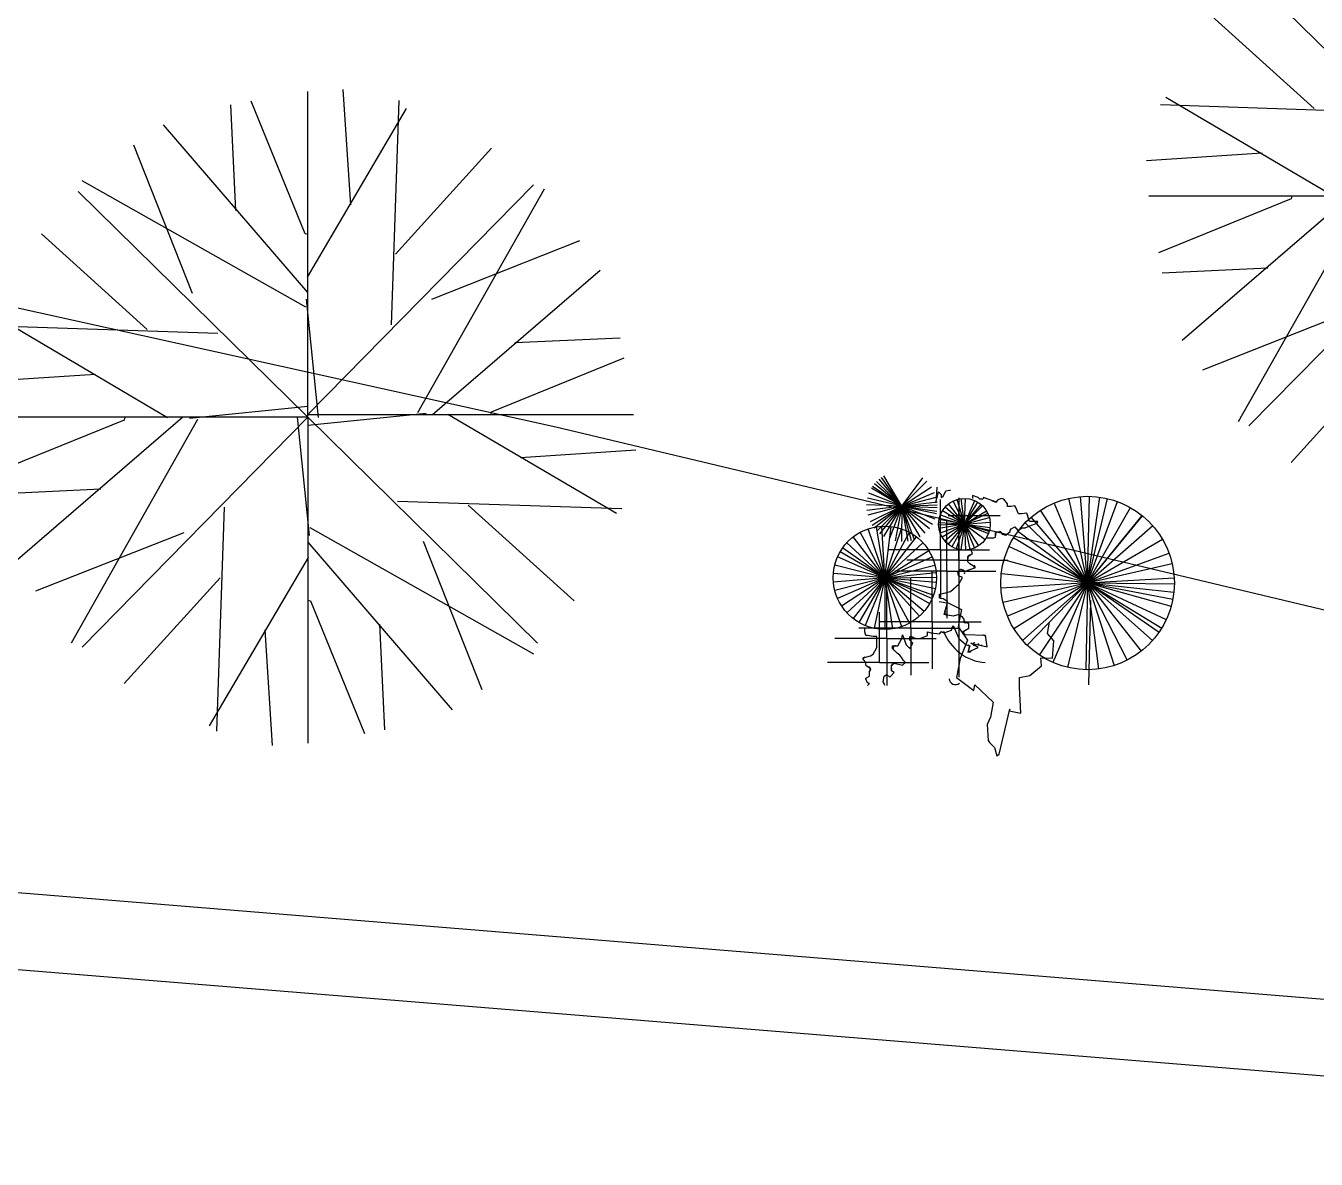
# Model space of a CAD drawing. Header units: millimetres. Extents: x 387 to 811, y 539 to 827.
# Drawn here: x 623.33 to 630, y 738.16 to 744.02 of the extents above; entities that cross this region are included whole.
import ezdxf

# ---------------------------------------------------------------- set-up
doc = ezdxf.new("R2010")
doc.units = ezdxf.units.MM
for name, color, linetype in [('cuvas de nível', 51, 'Continuous'), ('MOBILIARIO', 3, 'Continuous'), ('vegetação', 112, 'Continuous')]:
    doc.layers.add(name, color=color, linetype=linetype)

# ---------------------------------------------------------------- blocks, each defined once
blk = doc.blocks.new('T2', base_point=(179.76, 122.92))
for p, q in [((179.76, 122.92), (179.76, 182.32)), ((187.6, 161.67), (186.23, 182.74)), ((166.66, 160.66), (165.76, 179.9)), ((179.27, 156.4), (169.42, 180.59)), ((179.68, 148.48), (197.76, 179.21)), ((179.77, 145.68), (153.43, 176.25)), ((158.72, 145.53), (148.04, 172.54)), ((179.38, 143.01), (138.6, 166.06)), ((137.87, 164.08), (179.76, 122.92)), ((150.5, 138.92), (131.2, 156.4)), ((179.76, 156.27), (179.27, 156.4)), ((181.73, 122.9), (179.52, 144.47)), ((163.39, 138.18), (122.51, 139.57))]:
    blk.add_line(p, q)
blk = doc.blocks.new('AHUA1PL2')
for p, q in [((0, 0), (0, 1.6829)), ((0.2221, 1.0978), (0.1833, 1.6947)), ((-0.3713, 1.0693), (-0.3968, 1.6144)), ((-0.0139, 0.9484), (-0.2932, 1.634)), ((-0.0024, 0.7242), (0.5099, 1.5949)), ((0.0003, 0.6449), (-0.7461, 1.511)), ((-0.5963, 0.6406), (-0.8989, 1.4057)), ((-0.0108, 0.5691), (-1.1663, 1.2222)), ((-1.187, 1.1662), (0, 0)), ((-0.8293, 0.4533), (-1.376, 0.9485)), ((-0.0001, 0.9449), (-0.0139, 0.9484)), ((0.0558, -0.0005), (-0.007, 0.6104)), ((-0.464, 0.4323), (-1.6222, 0.4717))]:
    blk.add_line(p, q)
at = {"xscale": 0.02833333322, "yscale": 0.02833333322, "zscale": 0.02833333322}
for p, rotation in [((0, 0.0148), 269.9999999999999), ((0, 0), 89.99999999999999), ((0, 0), 180)]:
    blk.add_blockref('T2', p, dxfattribs=dict(at, rotation=rotation))

msp = doc.modelspace()

# ---------------------------------------------------------------- linework, layer by layer
at = {"layer": 'cuvas de nível'}
msp.add_polyline3d([(613.188, 744.9977, 81.9656), (618.4282, 743.6334, 81.9656), (626.0682, 741.9434, 81.9656), (633.6682, 740.1334, 81.9656), (635.3145, 739.1061, 81.9656)], dxfattribs=at)
at = {"layer": 'MOBILIARIO'}
for p, q in [((612.9336, 740.3858, 31.9656), (635.3145, 738.5545, 31.9656)), ((612.5127, 740.0189, 31.9656), (635.3151, 738.16, -1.4466))]:
    msp.add_line(p, q, dxfattribs=at)
at = {"layer": 'vegetação'}
for p, q in [((627.8562, 741.534, 31.9656), (627.7251, 741.6615, 31.9656)), ((627.8562, 741.534, 31.9656), (627.738, 741.6736, 31.9656)), ((627.8562, 741.534, 31.9656), (627.7499, 741.6829, 31.9656)), ((627.8562, 741.534, 31.9656), (627.7626, 741.6912, 31.9656)), ((627.8562, 741.534, 31.9656), (627.9649, 741.6811, 31.9656)), ((627.8562, 741.534, 31.9656), (627.9855, 741.6634, 31.9656)), ((627.8562, 741.534, 31.9656), (627.6858, 741.6005, 31.9656)), ((627.8562, 741.534, 31.9656), (627.6991, 741.6277, 31.9656)), ((627.8562, 741.534, 31.9656), (627.7044, 741.6361, 31.9656)), ((627.8562, 741.534, 31.9656), (627.7142, 741.6493, 31.9656)), ((627.8562, 741.534, 31.9656), (628.0097, 741.6335, 31.9656)), ((627.8562, 741.534, 31.9656), (628.0097, 741.6335, 31.9656)), ((627.8562, 741.534, 31.9656), (628.025, 741.6045, 31.9656)), ((627.8562, 741.534, 31.9656), (627.6734, 741.5416, 31.9656)), ((627.8562, 741.534, 31.9656), (627.6747, 741.511, 31.9656)), ((627.8562, 741.534, 31.9656), (627.6782, 741.5762, 31.9656)), ((627.8562, 741.534, 31.9656), (627.6795, 741.4869, 31.9656)), ((627.8562, 741.534, 31.9656), (627.6919, 741.4537, 31.9656)), ((627.8562, 741.534, 31.9656), (627.7027, 741.4346, 31.9656)), ((627.8562, 741.534, 31.9656), (627.7122, 741.4212, 31.9656)), ((627.8562, 741.534, 31.9656), (627.7268, 741.4047, 31.9656)), ((627.8562, 741.534, 31.9656), (627.7409, 741.392, 31.9656)), ((627.8562, 741.534, 31.9656), (627.761, 741.3778, 31.9656)), ((627.8562, 741.534, 31.9656), (627.7905, 741.3634, 31.9656)), ((627.8562, 741.534, 31.9656), (627.822, 741.3544, 31.9656)), ((627.8562, 741.534, 31.9656), (627.8546, 741.3511, 31.9656)), ((627.8562, 741.534, 31.9656), (628.0329, 741.5812, 31.9656)), ((627.8562, 741.534, 31.9656), (628.0377, 741.5567, 31.9656)), ((627.8562, 741.534, 31.9656), (628.039, 741.5407, 31.9656)), ((627.8562, 741.534, 31.9656), (627.9753, 741.3953, 31.9656)), ((627.8562, 741.534, 31.9656), (627.9486, 741.3762, 31.9656)), ((627.8562, 741.534, 31.9656), (628.0269, 741.4683, 31.9656)), ((627.8562, 741.534, 31.9656), (628.0133, 741.4404, 31.9656)), ((627.8562, 741.534, 31.9656), (627.9982, 741.4188, 31.9656)), ((627.8562, 741.534, 31.9656), (627.9982, 741.4188, 31.9656)), ((627.8562, 741.534, 31.9656), (628.0372, 741.5079, 31.9656)), ((627.8562, 741.534, 31.9656), (628.0389, 741.5265, 31.9656)), ((627.8562, 741.534, 31.9656), (628.0352, 741.4965, 31.9656)), ((627.8562, 741.534, 31.9656), (627.8873, 741.3538, 31.9656)), ((627.8562, 741.534, 31.9656), (627.9033, 741.3573, 31.9656)), ((627.8562, 741.534, 31.9656), (627.919, 741.3623, 31.9656)), ((628.0546, 741.3079, 31.9656), (628.0546, 741.5681, 31.9656)), ((628.1791, 741.441, 31.9656), (628.0793, 741.5296, 31.9656)), ((628.1791, 741.441, 31.9656), (628.0967, 741.546, 31.9656)), ((628.1791, 741.441, 31.9656), (628.1204, 741.5609, 31.9656)), ((628.1791, 741.441, 31.9656), (628.141, 741.5689, 31.9656)), ((628.1495, 741.5767, 31.9656), (628.1495, 740.6509, 31.9656)), ((628.1791, 741.441, 31.9656), (628.1626, 741.5734, 31.9656)), ((628.1791, 741.441, 31.9656), (628.1846, 741.5743, 31.9656)), ((628.1791, 741.441, 31.9656), (628.2326, 741.5632, 31.9656)), ((628.1791, 741.441, 31.9656), (628.2474, 741.5556, 31.9656)), ((628.1791, 741.441, 31.9656), (628.2653, 741.5428, 31.9656)), ((628.1791, 741.441, 31.9656), (628.2721, 741.5366, 31.9656)), ((628.8154, 741.1372, 31.9656), (628.6425, 741.5507, 31.9656)), ((628.8154, 741.1372, 31.9656), (628.7191, 741.5749, 31.9656)), ((628.8154, 741.1372, 31.9656), (628.7787, 741.5839, 31.9656)), ((628.8154, 741.1372, 31.9656), (628.8252, 741.5853, 31.9656)), ((628.8154, 741.1372, 31.9656), (628.879, 741.5809, 31.9656)), ((628.8154, 741.1372, 31.9656), (628.9186, 741.5734, 31.9656)), ((628.8154, 741.1372, 31.9656), (628.9701, 741.5579, 31.9656)), ((628.8154, 741.1372, 31.9656), (629.0373, 741.5267, 31.9656)), ((628.1791, 741.441, 31.9656), (628.0479, 741.4659, 31.9656)), ((628.1791, 741.441, 31.9656), (628.0545, 741.4889, 31.9656)), ((628.1791, 741.441, 31.9656), (628.0651, 741.5104, 31.9656)), ((628.0879, 741.1984, 31.9656), (628.0879, 741.4586, 31.9656)), ((628.3638, 741.4841, 31.9656), (628.0954, 741.4841, 31.9656)), ((628.1497, 741.2556, 31.9656), (628.1497, 741.5157, 31.9656)), ((628.1791, 741.441, 31.9656), (628.2937, 741.5093, 31.9656)), ((628.1791, 741.441, 31.9656), (628.2998, 741.4978, 31.9656)), ((628.1791, 741.441, 31.9656), (628.308, 741.4754, 31.9656)), ((628.1791, 741.441, 31.9656), (628.308, 741.4754, 31.9656)), ((628.8154, 741.1372, 31.9656), (628.5232, 741.477, 31.9656)), ((628.8154, 741.1372, 31.9656), (628.5714, 741.5132, 31.9656)), ((628.8154, 741.1372, 31.9656), (629.0976, 741.4854, 31.9656)), ((628.8154, 741.1372, 31.9656), (629.0983, 741.4848, 31.9656)), ((627.7679, 741.1643, 31.9656), (627.6408, 741.3991, 31.9656)), ((627.7679, 741.1643, 31.9656), (627.6812, 741.4168, 31.9656)), ((627.7679, 741.1643, 31.9656), (627.724, 741.4276, 31.9656)), ((627.7679, 741.1643, 31.9656), (627.7522, 741.4308, 31.9656)), ((627.7679, 741.1643, 31.9656), (627.8, 741.4293, 31.9656)), ((627.7679, 741.1643, 31.9656), (627.8546, 741.4168, 31.9656)), ((627.7679, 741.1643, 31.9656), (627.8949, 741.3991, 31.9656)), ((628.1791, 741.441, 31.9656), (628.0457, 741.4354, 31.9656)), ((628.1791, 741.441, 31.9656), (628.0458, 741.4481, 31.9656)), ((628.1791, 741.441, 31.9656), (628.0475, 741.4182, 31.9656)), ((628.1791, 741.441, 31.9656), (628.0537, 741.3951, 31.9656)), ((628.1791, 741.441, 31.9656), (628.0639, 741.3735, 31.9656)), ((628.1791, 741.441, 31.9656), (628.0778, 741.354, 31.9656)), ((628.1791, 741.441, 31.9656), (628.095, 741.3373, 31.9656)), ((628.1791, 741.441, 31.9656), (628.095, 741.3373, 31.9656)), ((628.1791, 741.441, 31.9656), (628.1148, 741.324, 31.9656)), ((628.1791, 741.441, 31.9656), (628.1367, 741.3144, 31.9656)), ((628.1791, 741.441, 31.9656), (628.16, 741.3089, 31.9656)), ((628.1791, 741.441, 31.9656), (628.3121, 741.4518, 31.9656)), ((628.1791, 741.441, 31.9656), (628.3115, 741.4244, 31.9656)), ((628.1791, 741.441, 31.9656), (628.3036, 741.393, 31.9656)), ((628.1791, 741.441, 31.9656), (628.3074, 741.4044, 31.9656)), ((628.1791, 741.441, 31.9656), (628.1839, 741.3076, 31.9656)), ((628.1791, 741.441, 31.9656), (628.2077, 741.3106, 31.9656)), ((628.1791, 741.441, 31.9656), (628.2864, 741.3616, 31.9656)), ((628.1791, 741.441, 31.9656), (628.2516, 741.3289, 31.9656)), ((628.1791, 741.441, 31.9656), (628.2305, 741.3178, 31.9656)), ((628.1791, 741.441, 31.9656), (628.2516, 741.3289, 31.9656)), ((628.8154, 741.1372, 31.9656), (628.4549, 741.4035, 31.9656)), ((628.8154, 741.1372, 31.9656), (628.4923, 741.4479, 31.9656)), ((628.8154, 741.1372, 31.9656), (629.1517, 741.4335, 31.9656)), ((627.7679, 741.1643, 31.9656), (627.5715, 741.3451, 31.9656)), ((627.7679, 741.1643, 31.9656), (627.6039, 741.375, 31.9656)), ((627.7679, 741.1643, 31.9656), (627.9318, 741.375, 31.9656)), ((627.7679, 741.1643, 31.9656), (627.9643, 741.3451, 31.9656)), ((628.8154, 741.1372, 31.9656), (628.409, 741.3261, 31.9656)), ((628.8154, 741.1372, 31.9656), (628.4325, 741.3701, 31.9656)), ((628.8154, 741.1372, 31.9656), (629.202, 741.3641, 31.9656)), ((627.7679, 741.1643, 31.9656), (627.5234, 741.2716, 31.9656)), ((627.7679, 741.1643, 31.9656), (627.5369, 741.298, 31.9656)), ((627.7679, 741.1643, 31.9656), (627.5498, 741.3182, 31.9656)), ((627.7679, 741.1643, 31.9656), (627.9951, 741.3044, 31.9656)), ((627.7679, 741.1643, 31.9656), (628.0123, 741.2716, 31.9656)), ((628.0546, 741.3079, 31.9656), (627.7862, 741.3079, 31.9656)), ((628.1497, 741.2556, 31.9656), (627.8813, 741.2556, 31.9656)), ((628.0546, 741.3079, 31.9656), (628.0546, 741.0653, 31.9656)), ((628.0546, 741.3079, 31.9656), (628.3084, 741.3079, 31.9656)), ((628.1497, 741.2556, 31.9656), (628.4036, 741.2556, 31.9656)), ((628.1497, 741.2556, 31.9656), (628.1497, 741.0129, 31.9656)), ((628.8154, 741.1372, 31.9656), (628.3834, 741.2566, 31.9656)), ((628.8154, 741.1372, 31.9656), (629.2363, 741.2914, 31.9656)), ((627.7679, 741.1643, 31.9656), (627.5019, 741.1864, 31.9656)), ((627.7679, 741.1643, 31.9656), (627.5091, 741.2299, 31.9656)), ((627.7679, 741.1643, 31.9656), (628.0267, 741.2299, 31.9656)), ((627.7679, 741.1643, 31.9656), (628.0334, 741.192, 31.9656)), ((628.0879, 741.1984, 31.9656), (627.8195, 741.1984, 31.9656)), ((628.0118, 740.9365, 31.9656), (628.0118, 741.1966, 31.9656)), ((628.0879, 741.1984, 31.9656), (628.3417, 741.1984, 31.9656)), ((628.0879, 741.1984, 31.9656), (628.0879, 740.9558, 31.9656)), ((628.8154, 741.1372, 31.9656), (629.2522, 741.2378, 31.9656)), ((627.7679, 741.1643, 31.9656), (627.5019, 741.1423, 31.9656)), ((627.7679, 741.1643, 31.9656), (627.5091, 741.0988, 31.9656)), ((627.7679, 741.1643, 31.9656), (627.5234, 741.0571, 31.9656)), ((627.7679, 741.1643, 31.9656), (627.5444, 741.0183, 31.9656)), ((627.7679, 741.1643, 31.9656), (627.5715, 740.9836, 31.9656)), ((627.7679, 741.1643, 31.9656), (627.6039, 740.9537, 31.9656)), ((627.7679, 741.1643, 31.9656), (627.6342, 740.9333, 31.9656)), ((627.7679, 741.1643, 31.9656), (627.6664, 740.9175, 31.9656)), ((627.7679, 741.1643, 31.9656), (627.7121, 740.9033, 31.9656)), ((627.7679, 741.1643, 31.9656), (627.7121, 740.9033, 31.9656)), ((627.7679, 741.1643, 31.9656), (628.0348, 741.1681, 31.9656)), ((627.7679, 741.1643, 31.9656), (628.0289, 741.1086, 31.9656)), ((627.7679, 741.1643, 31.9656), (628.0339, 741.1423, 31.9656)), ((627.7679, 741.1643, 31.9656), (627.8546, 740.9119, 31.9656)), ((627.7679, 741.1643, 31.9656), (627.8949, 740.9296, 31.9656)), ((627.7679, 741.1643, 31.9656), (627.9713, 740.9915, 31.9656)), ((627.7679, 741.1643, 31.9656), (627.9463, 740.9658, 31.9656)), ((627.7679, 741.1643, 31.9656), (628.0123, 741.0571, 31.9656)), ((627.7679, 741.1643, 31.9656), (627.9989, 741.0306, 31.9656)), ((627.7679, 741.1643, 31.9656), (627.9989, 741.0306, 31.9656)), ((627.7679, 741.1643, 31.9656), (628.0191, 741.074, 31.9656)), ((627.7679, 741.1643, 31.9656), (627.7679, 740.8974, 31.9656)), ((627.7679, 741.1643, 31.9656), (627.8074, 740.9004, 31.9656)), ((627.9024, 740.9032, 31.9656), (627.9024, 741.1633, 31.9656)), ((628.8154, 741.1372, 31.9656), (628.3681, 741.1099, 31.9656)), ((628.8154, 741.1372, 31.9656), (628.3697, 741.1839, 31.9656)), ((628.8154, 741.1372, 31.9656), (628.3787, 741.0366, 31.9656)), ((628.8154, 741.1372, 31.9656), (628.4012, 740.9661, 31.9656)), ((628.8154, 741.1372, 31.9656), (628.435, 740.9003, 31.9656)), ((628.8154, 741.1372, 31.9656), (628.4792, 740.8409, 31.9656)), ((628.8154, 741.1372, 31.9656), (628.5032, 740.8157, 31.9656)), ((628.8154, 741.1372, 31.9656), (628.5656, 740.7651, 31.9656)), ((628.8154, 741.1372, 31.9656), (628.6361, 740.7265, 31.9656)), ((628.8154, 741.1372, 31.9656), (628.7123, 740.701, 31.9656)), ((628.8154, 741.1372, 31.9656), (628.7123, 740.701, 31.9656)), ((628.8154, 741.1372, 31.9656), (628.8057, 740.6891, 31.9656)), ((628.8154, 741.1372, 31.9656), (629.2628, 741.1645, 31.9656)), ((628.8154, 741.1372, 31.9656), (629.0201, 740.7385, 31.9656)), ((628.8154, 741.1372, 31.9656), (629.1852, 740.884, 31.9656)), ((628.8154, 741.1372, 31.9656), (629.1984, 740.9043, 31.9656)), ((628.8154, 741.1372, 31.9656), (629.1507, 740.8397, 31.9656)), ((628.8154, 741.1372, 31.9656), (629.1984, 740.9043, 31.9656)), ((628.8154, 741.1372, 31.9656), (629.0921, 740.7846, 31.9656)), ((628.8154, 741.1372, 31.9656), (629.2219, 740.9483, 31.9656)), ((628.8154, 741.1372, 31.9656), (629.2474, 741.0178, 31.9656)), ((628.8154, 741.1372, 31.9656), (628.9517, 740.7102, 31.9656)), ((628.8154, 741.1372, 31.9656), (629.2612, 741.0905, 31.9656)), ((628.8154, 741.1372, 31.9656), (629.2558, 741.0538, 31.9656)), ((628.8154, 741.1372, 31.9656), (629.2636, 741.1337, 31.9656)), ((628.8154, 741.1372, 31.9656), (628.8721, 740.6926, 31.9656)), ((627.7787, 740.8508, 31.9656), (627.7787, 741.1109, 31.9656)), ((627.7407, 740.7269, 31.9656), (627.7407, 740.9871, 31.9656)), ((628.8222, 740.6104, 31.9656), (628.8317, 741.0471, 31.9656)), ((628.0118, 740.9365, 31.9656), (627.7434, 740.9365, 31.9656)), ((628.0118, 740.9365, 31.9656), (628.0118, 740.6939, 31.9656)), ((628.0118, 740.9365, 31.9656), (628.2656, 740.9365, 31.9656)), ((627.9024, 740.9032, 31.9656), (627.634, 740.9032, 31.9656)), ((627.9024, 740.9032, 31.9656), (627.9024, 740.6605, 31.9656)), ((627.9024, 740.9032, 31.9656), (628.1562, 740.9032, 31.9656)), ((627.7787, 740.8508, 31.9656), (627.5103, 740.8508, 31.9656)), ((627.7787, 740.8508, 31.9656), (628.0326, 740.8508, 31.9656)), ((627.7787, 740.8508, 31.9656), (627.7787, 740.6082, 31.9656)), ((627.7407, 740.7269, 31.9656), (627.4723, 740.7269, 31.9656)), ((627.7407, 740.7269, 31.9656), (627.9945, 740.7269, 31.9656))]:
    msp.add_line(p, q, dxfattribs=at)
at = {"layer": 'vegetação', "elevation": 31.9656}
for points in [[(628.0356, 741.6318), (628.0308, 741.5508), (628.0451, 741.608), (628.0594, 741.5937), (628.0594, 741.5794), (628.0689, 741.5841), (628.0832, 741.6127), (628.0832, 741.6127), (628.1022, 741.6175), (628.1069, 741.6175)], [(628.2972, 741.3698), (628.3305, 741.3698), (628.34, 741.3746), (628.34, 741.3937), (628.34, 741.3984), (628.3638, 741.4032), (628.3733, 741.3889), (628.3923, 741.3841), (628.4161, 741.4032), (628.4161, 741.4079), (628.4209, 741.4175), (628.4399, 741.427), (628.4399, 741.427), (628.4542, 741.4079), (628.4779, 741.4222), (628.4922, 741.4222), (628.5255, 741.4365), (628.554, 741.446), (628.5588, 741.4556), (628.5303, 741.4556), (628.516, 741.4556), (628.5112, 741.4651), (628.5017, 741.4984), (628.4732, 741.4937), (628.4637, 741.4937), (628.4589, 741.4937), (628.4446, 741.527), (628.4399, 741.5365), (628.4209, 741.5318), (628.4209, 741.5318), (628.4018, 741.5318), (628.4018, 741.546), (628.3828, 741.5699), (628.3685, 741.5746), (628.3495, 741.5651), (628.3448, 741.5556), (628.2782, 741.5794), (628.2734, 741.5699), (628.2591, 741.5699), (628.2496, 741.5794), (628.2211, 741.5889), (628.2211, 741.5746)], [(628.3206, 741.5651), (628.3206, 741.5611), (628.323, 741.5619), (628.3263, 741.5619), (628.3279, 741.5619), (628.3287, 741.5603), (628.3303, 741.5594), (628.3319, 741.5586), (628.336, 741.557), (628.3368, 741.557), (628.3433, 741.5554), (628.3465, 741.5594), (628.3465, 741.5603), (628.3514, 741.5659)], [(627.7686, 740.6072), (627.7645, 740.6174), (627.7597, 740.6269), (627.7645, 740.6555), (627.7787, 740.665), (627.793, 740.6508), (627.8168, 740.6746), (627.8025, 740.6841), (627.8025, 740.7127), (627.8168, 740.7222), (627.8596, 740.7127), (627.8739, 740.7269), (627.8644, 740.7365), (627.8549, 740.7508), (627.8453, 740.765), (627.8311, 740.7746), (627.8073, 740.7984), (627.8073, 740.8127), (627.8358, 740.8127), (627.8549, 740.8508), (627.8596, 740.8698), (627.8786, 740.8174), (627.8977, 740.7984), (627.9119, 740.827), (627.8977, 740.8412), (627.8977, 740.8603), (627.931, 740.8508), (627.95, 740.8508), (627.988, 740.8651), (627.988, 740.8841), (628.0071, 740.8793), (628.0499, 740.8746), (628.0594, 740.8841), (628.0736, 740.8793), (628.1117, 740.8936), (628.1212, 740.9174), (628.1497, 740.8508), (628.1878, 740.8174), (628.2068, 740.8127), (628.1973, 740.7793), (628.2496, 740.8031), (628.2116, 740.827), (628.2972, 740.8079), (628.2877, 740.8651), (628.183, 740.8698), (628.1688, 740.8841), (628.2021, 740.9032), (628.2021, 740.927), (628.1926, 740.9317), (628.1783, 740.9317), (628.1783, 740.9508), (628.1688, 740.9603), (628.1497, 740.9746), (628.1212, 740.9651), (628.0736, 740.9746), (628.0784, 740.9889), (628.0927, 741.0413), (628.0832, 741.046), (628.0689, 741.0555), (628.0499, 741.0603), (628.0499, 741.0794), (628.0736, 741.0841), (628.1069, 741.0936), (628.1497, 741.1317), (628.1688, 741.1651), (628.1497, 741.1746), (628.145, 741.1936), (628.1593, 741.2079), (628.183, 741.1984), (628.2354, 741.2175), (628.2068, 741.2365), (628.1973, 741.246), (628.1973, 741.2651), (628.1973, 741.2651), (628.1973, 741.2746), (628.2211, 741.2889), (628.2163, 741.3032)], [(628.0491, 741.0415), (628.0982, 741.0323), (628.1633, 740.9998), (628.1541, 740.9508), (628.1467, 740.9115), (628.1946, 740.8416), (628.1566, 740.7472), (628.1383, 740.6491), (628.2273, 740.5817), (628.2328, 740.6111), (628.328, 740.5222), (628.3133, 740.4437), (628.2961, 740.4063), (628.3011, 740.3241), (628.3091, 740.3125), (628.3348, 740.2874), (628.3471, 740.2444), (628.3588, 740.2524), (628.4127, 740.486), (628.4109, 740.4762), (628.4698, 740.4652), (628.4642, 740.5982), (628.4636, 740.6491), (628.5164, 740.6595), (628.5765, 740.7092), (628.574, 740.7503), (628.6348, 740.7491), (628.6415, 740.8392), (628.6077, 740.876), (628.6188, 740.9348)], [(627.6782, 740.6072), (627.6884, 740.6174), (627.6789, 740.6222), (627.6694, 740.6412), (627.6694, 740.646), (627.6884, 740.6555), (627.6884, 740.6793), (627.6931, 740.6936), (627.6741, 740.7079), (627.6694, 740.7127), (627.6694, 740.7269), (627.6551, 740.7412), (627.6551, 740.7508), (627.6931, 740.7603), (627.7074, 740.7698), (627.7264, 740.8031), (627.7264, 740.8603), (627.7074, 740.8603), (627.6789, 740.8651), (627.6694, 740.8651), (627.6646, 740.8841), (627.6646, 740.8889), (627.6646, 740.8984), (627.6646, 740.9079)]]:
    msp.add_lwpolyline(points, dxfattribs=at)
at = {"layer": 'vegetação'}
for centre, radius in [((628.1791, 741.441, 31.9656), 0.1335), ((628.8154, 741.1372, 31.9656), 0.4482), ((627.7679, 741.1643, 31.9656), 0.2669)]:
    msp.add_circle(centre, radius, dxfattribs=at)
for centre, radius, start, end in [((628.3497, 741.3906, 31.9656), 0.0104, 69.38637, 212.49387), ((628.3559, 741.407, 31.9656), 0.00712, 249.38637, 352.60242), ((628.2127, 741.2666, 31.9656), 0.0161, 96.68165, 198.43918), ((628.1639, 741.1868, 31.9656), 0.0197, 119.00968, 219.10834), ((628.1629, 741.1886, 31.9656), 0.0177, 347.86592, 119.00968), ((628.2245, 741.2221, 31.9656), 0.00951, 262.38633, 55.15935), ((628.0618, 741.0679, 31.9656), 0.0118, 155.50273, 254.84559), ((628.0888, 740.9822, 31.9656), 0.0109, 137.83145, 272.80722), ((628.1849, 740.9378, 31.9656), 0.00683, 145.87715, 315.47557), ((627.9071, 740.8477, 31.9656), 0.0112, 43.54659, 223.05143), ((628.061, 740.8763, 31.9656), 0.00811, 57.22828, 172.37496), ((628.3061, 740.9744, 31.9656), 0.2496, 200.10385, 265.4803), ((628.12, 740.904, 31.9656), 0.00697, 18.23458, 193.69272), ((628.1821, 740.8813, 31.9656), 0.00867, 96.40863, 263.59137), ((628.2767, 740.8534, 31.9656), 0.0137, 352.14283, 114.05093), ((627.825, 740.7994, 31.9656), 0.0141, 100.30904, 238.73312), ((628.196, 740.8065, 31.9656), 0.00988, 309.13002, 75.89862), ((628.2068, 740.7878, 31.9656), 0.0076, 190.17697, 334.61605), ((628.2301, 740.8212, 31.9656), 0.00698, 67.24827, 268.59079), ((628.2626, 740.8299, 31.9656), 0.0154, 199.56233, 303.52587), ((627.6657, 740.7449, 31.9656), 0.00929, 59.75331, 222.99469), ((627.8201, 740.7026, 31.9656), 0.0195, 59.08743, 210.9821), ((627.6834, 740.6908, 31.9656), 0.0119, 295.51533, 107.1789), ((628.1328, 740.6448, 31.9656), 0.0328, 184.54814, 308.64513)]:
    msp.add_arc(centre, radius, start, end, dxfattribs=at)

# ---------------------------------------------------------------- block references
for p in [(630.8148, 743.1355, 31.9656), (624.787, 741.9932, 31.9656)]:
    msp.add_blockref('AHUA1PL2', p, dxfattribs=at)

doc.saveas('drawing.dxf')
